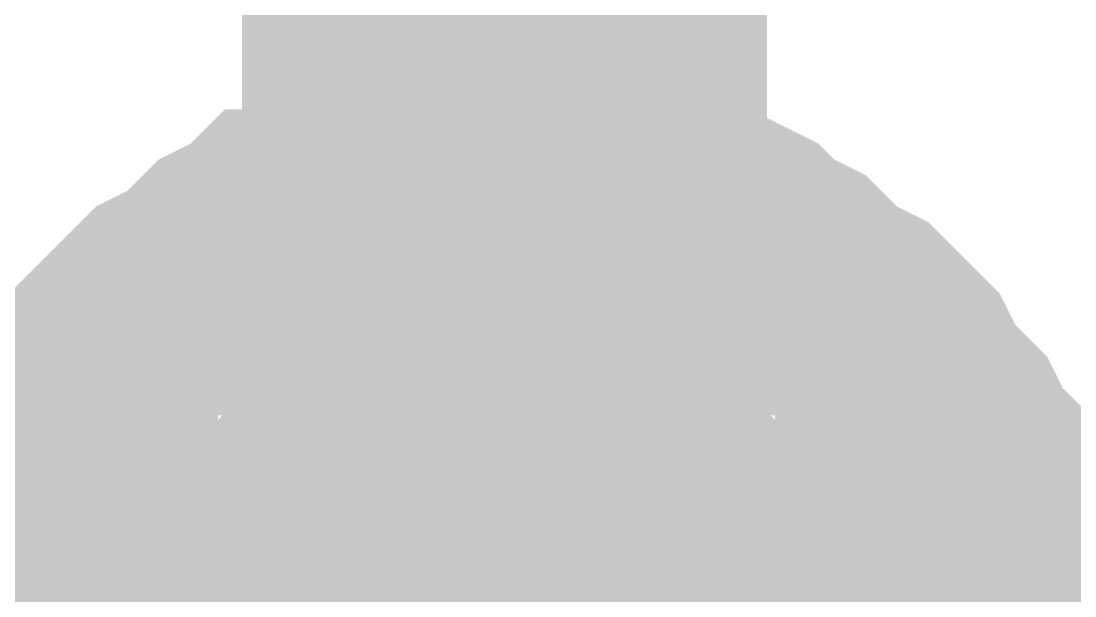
# Model space of a CAD drawing. Header units: inches. Extents: x 0 to 841, y 0 to 594.
# Drawn here: x 351.83 to 353.334, y 117.635 to 118.456 of the extents above; entities that cross this region are included whole.
import ezdxf

# ---------------------------------------------------------------- set-up
doc = ezdxf.new("R2010")
doc.units = ezdxf.units.IN
doc.layers.add('Sheet', color=255, linetype='Continuous')

msp = doc.modelspace()

# ---------------------------------------------------------------- linework, layer by layer
at = {"layer": 'Sheet'}
for points in [[(307.5148, 112.498, 0.7493, 0.7493, 0), (302.5067, 112.498, 0.7493, 0.7493, 0), (302.5067, 129.9936, 0.7493, 0.7493, 0), (352.5202, 129.9936, 0.7493, 0.7493, 0), (352.5202, 117.4839, 0.7493, 0.7493, 0), (347.5121, 117.4839, 0.7493, 0.7493, 0)], [(351.7566, 117.4839, 0.2997, 0.2997, 0), (351.7566, 117.5288, 0.2997, 0.2997, 0), (351.7566, 117.5737, 0.2997, 0.2997, 0), (351.7566, 117.5962, 0.2997, 0.2997, 0), (351.7791, 117.6411, 0.2997, 0.2997, 0), (351.7791, 117.686, 0.2997, 0.2997, 0), (351.8016, 117.7085, 0.2997, 0.2997, 0), (351.8016, 117.7534, 0.2997, 0.2997, 0), (351.824, 117.7759, 0.2997, 0.2997, 0), (351.824, 117.8208, 0.2997, 0.2997, 0), (351.8465, 117.8432, 0.2997, 0.2997, 0), (351.8689, 117.8882, 0.2997, 0.2997, 0), (351.8914, 117.9106, 0.2997, 0.2997, 0), (351.9139, 117.9331, 0.2997, 0.2997, 0), (351.9363, 117.978, 0.2997, 0.2997, 0), (351.9588, 118.0005, 0.2997, 0.2997, 0), (351.9812, 118.0229, 0.2997, 0.2997, 0), (352.0037, 118.0454, 0.2997, 0.2997, 0), (352.0261, 118.0678, 0.2997, 0.2997, 0), (352.0711, 118.0903, 0.2997, 0.2997, 0), (352.0935, 118.1127, 0.2997, 0.2997, 0), (352.116, 118.1352, 0.2997, 0.2997, 0), (352.1609, 118.1577, 0.2997, 0.2997, 0), (352.1833, 118.1801, 0.2997, 0.2997, 0), (352.2283, 118.1801, 0.2997, 0.2997, 0), (352.2507, 118.2026, 0.2997, 0.2997, 0), (352.2956, 118.2026, 0.2997, 0.2997, 0), (352.3181, 118.225, 0.2997, 0.2997, 0), (352.363, 118.225, 0.2997, 0.2997, 0), (352.4079, 118.2475, 0.2997, 0.2997, 0), (352.4304, 118.2475, 0.2997, 0.2997, 0), (352.4753, 118.2475, 0.2997, 0.2997, 0), (352.5202, 118.2475, 0.2997, 0.2997, 0)], [(351.7566, 117.4839, 0.2997, 0.2997, 0), (351.7566, 117.5288, 0.2997, 0.2997, 0), (351.7566, 117.5737, 0.2997, 0.2997, 0), (351.7566, 117.5962, 0.2997, 0.2997, 0), (351.7791, 117.6411, 0.2997, 0.2997, 0), (351.7791, 117.686, 0.2997, 0.2997, 0), (351.8016, 117.7085, 0.2997, 0.2997, 0), (351.8016, 117.7534, 0.2997, 0.2997, 0), (351.824, 117.7759, 0.2997, 0.2997, 0), (351.824, 117.8208, 0.2997, 0.2997, 0), (351.8465, 117.8432, 0.2997, 0.2997, 0), (351.8689, 117.8882, 0.2997, 0.2997, 0), (351.8914, 117.9106, 0.2997, 0.2997, 0), (351.9139, 117.9331, 0.2997, 0.2997, 0), (351.9363, 117.978, 0.2997, 0.2997, 0), (351.9588, 118.0005, 0.2997, 0.2997, 0), (351.9812, 118.0229, 0.2997, 0.2997, 0), (352.0037, 118.0454, 0.2997, 0.2997, 0), (352.0261, 118.0678, 0.2997, 0.2997, 0), (352.0711, 118.0903, 0.2997, 0.2997, 0), (352.0935, 118.1127, 0.2997, 0.2997, 0), (352.116, 118.1352, 0.2997, 0.2997, 0), (352.1609, 118.1577, 0.2997, 0.2997, 0), (352.1833, 118.1801, 0.2997, 0.2997, 0), (352.2283, 118.1801, 0.2997, 0.2997, 0), (352.2507, 118.2026, 0.2997, 0.2997, 0), (352.2956, 118.2026, 0.2997, 0.2997, 0), (352.3181, 118.225, 0.2997, 0.2997, 0), (352.363, 118.225, 0.2997, 0.2997, 0), (352.4079, 118.2475, 0.2997, 0.2997, 0), (352.4304, 118.2475, 0.2997, 0.2997, 0), (352.4753, 118.2475, 0.2997, 0.2997, 0), (352.5202, 118.2475, 0.2997, 0.2997, 0)], [(351.7566, 117.4839, 0.2997, 0.2997, 0), (351.7566, 117.5288, 0.2997, 0.2997, 0), (351.7566, 117.5737, 0.2997, 0.2997, 0), (351.7566, 117.5962, 0.2997, 0.2997, 0), (351.7791, 117.6411, 0.2997, 0.2997, 0), (351.7791, 117.686, 0.2997, 0.2997, 0), (351.8016, 117.7085, 0.2997, 0.2997, 0), (351.8016, 117.7534, 0.2997, 0.2997, 0), (351.824, 117.7759, 0.2997, 0.2997, 0), (351.824, 117.8208, 0.2997, 0.2997, 0), (351.8465, 117.8432, 0.2997, 0.2997, 0), (351.8689, 117.8882, 0.2997, 0.2997, 0), (351.8914, 117.9106, 0.2997, 0.2997, 0), (351.9139, 117.9331, 0.2997, 0.2997, 0), (351.9363, 117.978, 0.2997, 0.2997, 0), (351.9588, 118.0005, 0.2997, 0.2997, 0), (351.9812, 118.0229, 0.2997, 0.2997, 0), (352.0037, 118.0454, 0.2997, 0.2997, 0), (352.0261, 118.0678, 0.2997, 0.2997, 0), (352.0711, 118.0903, 0.2997, 0.2997, 0), (352.0935, 118.1127, 0.2997, 0.2997, 0), (352.116, 118.1352, 0.2997, 0.2997, 0), (352.1609, 118.1577, 0.2997, 0.2997, 0), (352.1833, 118.1801, 0.2997, 0.2997, 0), (352.2283, 118.1801, 0.2997, 0.2997, 0), (352.2507, 118.2026, 0.2997, 0.2997, 0), (352.2956, 118.2026, 0.2997, 0.2997, 0), (352.3181, 118.225, 0.2997, 0.2997, 0), (352.363, 118.225, 0.2997, 0.2997, 0), (352.4079, 118.2475, 0.2997, 0.2997, 0), (352.4304, 118.2475, 0.2997, 0.2997, 0), (352.4753, 118.2475, 0.2997, 0.2997, 0), (352.5202, 118.2475, 0.2997, 0.2997, 0)], [(352.5202, 118.2475, 0.2997, 0.2997, 0), (352.5202, 118.2475, 0.2997, 0.2997, 0)], [(352.5202, 118.2475, 0.2997, 0.2997, 0), (352.5651, 118.2475, 0.2997, 0.2997, 0), (352.5876, 118.2475, 0.2997, 0.2997, 0), (352.6325, 118.2475, 0.2997, 0.2997, 0), (352.6774, 118.225, 0.2997, 0.2997, 0), (352.6999, 118.225, 0.2997, 0.2997, 0), (352.7448, 118.2026, 0.2997, 0.2997, 0), (352.7673, 118.2026, 0.2997, 0.2997, 0), (352.8122, 118.1801, 0.2997, 0.2997, 0), (352.8346, 118.1801, 0.2997, 0.2997, 0), (352.8795, 118.1577, 0.2997, 0.2997, 0), (352.902, 118.1352, 0.2997, 0.2997, 0), (352.9469, 118.1127, 0.2997, 0.2997, 0), (352.9694, 118.0903, 0.2997, 0.2997, 0), (352.9918, 118.0678, 0.2997, 0.2997, 0), (353.0367, 118.0454, 0.2997, 0.2997, 0), (353.0592, 118.0229, 0.2997, 0.2997, 0), (353.0817, 118.0005, 0.2997, 0.2997, 0), (353.1041, 117.978, 0.2997, 0.2997, 0), (353.1266, 117.9331, 0.2997, 0.2997, 0), (353.149, 117.9106, 0.2997, 0.2997, 0), (353.1715, 117.8882, 0.2997, 0.2997, 0), (353.1939, 117.8432, 0.2997, 0.2997, 0), (353.2164, 117.8208, 0.2997, 0.2997, 0), (353.2164, 117.7759, 0.2997, 0.2997, 0), (353.2389, 117.7534, 0.2997, 0.2997, 0), (353.2389, 117.7085, 0.2997, 0.2997, 0), (353.2613, 117.686, 0.2997, 0.2997, 0), (353.2613, 117.6411, 0.2997, 0.2997, 0), (353.2838, 117.5962, 0.2997, 0.2997, 0), (353.2838, 117.5737, 0.2997, 0.2997, 0), (353.2838, 117.5288, 0.2997, 0.2997, 0), (353.2838, 117.4839, 0.2997, 0.2997, 0)], [(352.5202, 118.2475, 0.2997, 0.2997, 0), (352.5202, 118.2475, 0.2997, 0.2997, 0)], [(352.5202, 118.2475, 0.2997, 0.2997, 0), (352.5651, 118.2475, 0.2997, 0.2997, 0), (352.5876, 118.2475, 0.2997, 0.2997, 0), (352.6325, 118.2475, 0.2997, 0.2997, 0), (352.6774, 118.225, 0.2997, 0.2997, 0), (352.6999, 118.225, 0.2997, 0.2997, 0), (352.7448, 118.2026, 0.2997, 0.2997, 0), (352.7673, 118.2026, 0.2997, 0.2997, 0), (352.8122, 118.1801, 0.2997, 0.2997, 0), (352.8346, 118.1801, 0.2997, 0.2997, 0), (352.8795, 118.1577, 0.2997, 0.2997, 0), (352.902, 118.1352, 0.2997, 0.2997, 0), (352.9469, 118.1127, 0.2997, 0.2997, 0), (352.9694, 118.0903, 0.2997, 0.2997, 0), (352.9918, 118.0678, 0.2997, 0.2997, 0), (353.0367, 118.0454, 0.2997, 0.2997, 0), (353.0592, 118.0229, 0.2997, 0.2997, 0), (353.0817, 118.0005, 0.2997, 0.2997, 0), (353.1041, 117.978, 0.2997, 0.2997, 0), (353.1266, 117.9331, 0.2997, 0.2997, 0), (353.149, 117.9106, 0.2997, 0.2997, 0), (353.1715, 117.8882, 0.2997, 0.2997, 0), (353.1939, 117.8432, 0.2997, 0.2997, 0), (353.2164, 117.8208, 0.2997, 0.2997, 0), (353.2164, 117.7759, 0.2997, 0.2997, 0), (353.2389, 117.7534, 0.2997, 0.2997, 0), (353.2389, 117.7085, 0.2997, 0.2997, 0), (353.2613, 117.686, 0.2997, 0.2997, 0), (353.2613, 117.6411, 0.2997, 0.2997, 0), (353.2838, 117.5962, 0.2997, 0.2997, 0), (353.2838, 117.5737, 0.2997, 0.2997, 0), (353.2838, 117.5288, 0.2997, 0.2997, 0), (353.2838, 117.4839, 0.2997, 0.2997, 0)], [(352.5202, 118.2475, 0.2997, 0.2997, 0), (352.5202, 118.2475, 0.2997, 0.2997, 0)], [(352.5202, 118.2475, 0.2997, 0.2997, 0), (352.5651, 118.2475, 0.2997, 0.2997, 0), (352.5876, 118.2475, 0.2997, 0.2997, 0), (352.6325, 118.2475, 0.2997, 0.2997, 0), (352.6774, 118.225, 0.2997, 0.2997, 0), (352.6999, 118.225, 0.2997, 0.2997, 0), (352.7448, 118.2026, 0.2997, 0.2997, 0), (352.7673, 118.2026, 0.2997, 0.2997, 0), (352.8122, 118.1801, 0.2997, 0.2997, 0), (352.8346, 118.1801, 0.2997, 0.2997, 0), (352.8795, 118.1577, 0.2997, 0.2997, 0), (352.902, 118.1352, 0.2997, 0.2997, 0), (352.9469, 118.1127, 0.2997, 0.2997, 0), (352.9694, 118.0903, 0.2997, 0.2997, 0), (352.9918, 118.0678, 0.2997, 0.2997, 0), (353.0367, 118.0454, 0.2997, 0.2997, 0), (353.0592, 118.0229, 0.2997, 0.2997, 0), (353.0817, 118.0005, 0.2997, 0.2997, 0), (353.1041, 117.978, 0.2997, 0.2997, 0), (353.1266, 117.9331, 0.2997, 0.2997, 0), (353.149, 117.9106, 0.2997, 0.2997, 0), (353.1715, 117.8882, 0.2997, 0.2997, 0), (353.1939, 117.8432, 0.2997, 0.2997, 0), (353.2164, 117.8208, 0.2997, 0.2997, 0), (353.2164, 117.7759, 0.2997, 0.2997, 0), (353.2389, 117.7534, 0.2997, 0.2997, 0), (353.2389, 117.7085, 0.2997, 0.2997, 0), (353.2613, 117.686, 0.2997, 0.2997, 0), (353.2613, 117.6411, 0.2997, 0.2997, 0), (353.2838, 117.5962, 0.2997, 0.2997, 0), (353.2838, 117.5737, 0.2997, 0.2997, 0), (353.2838, 117.5288, 0.2997, 0.2997, 0), (353.2838, 117.4839, 0.2997, 0.2997, 0)], [(351.7791, 117.686, 0.0991, 0.0991, 0), (351.8016, 117.7085, 0.0991, 0.0991, 0), (351.8016, 117.7534, 0.0991, 0.0991, 0), (351.824, 117.7759, 0.0991, 0.0991, 0), (351.824, 117.8208, 0.0991, 0.0991, 0), (351.8465, 117.8432, 0.0991, 0.0991, 0), (351.8689, 117.8882, 0.0991, 0.0991, 0), (351.8914, 117.9106, 0.0991, 0.0991, 0), (351.9139, 117.9331, 0.0991, 0.0991, 0), (351.9363, 117.978, 0.0991, 0.0991, 0), (351.9588, 118.0005, 0.0991, 0.0991, 0), (351.9812, 118.0229, 0.0991, 0.0991, 0), (352.0037, 118.0454, 0.0991, 0.0991, 0), (352.0261, 118.0678, 0.0991, 0.0991, 0), (352.0711, 118.0903, 0.0991, 0.0991, 0), (352.0935, 118.1127, 0.0991, 0.0991, 0), (352.116, 118.1352, 0.0991, 0.0991, 0), (352.1609, 118.1577, 0.0991, 0.0991, 0), (352.1833, 118.1801, 0.0991, 0.0991, 0), (352.2283, 118.1801, 0.0991, 0.0991, 0), (352.2507, 118.2026, 0.0991, 0.0991, 0), (352.2956, 118.2026, 0.0991, 0.0991, 0), (352.3181, 118.225, 0.0991, 0.0991, 0), (352.363, 118.225, 0.0991, 0.0991, 0), (352.4079, 118.2475, 0.0991, 0.0991, 0), (352.4304, 118.2475, 0.0991, 0.0991, 0), (352.4753, 118.2475, 0.0991, 0.0991, 0), (352.5202, 118.2475, 0.0991, 0.0991, 0)], [(351.7791, 117.686, 0.0991, 0.0991, 0), (351.8016, 117.7085, 0.0991, 0.0991, 0), (351.8016, 117.7534, 0.0991, 0.0991, 0), (351.824, 117.7759, 0.0991, 0.0991, 0), (351.824, 117.8208, 0.0991, 0.0991, 0), (351.8465, 117.8432, 0.0991, 0.0991, 0), (351.8689, 117.8882, 0.0991, 0.0991, 0), (351.8914, 117.9106, 0.0991, 0.0991, 0), (351.9139, 117.9331, 0.0991, 0.0991, 0), (351.9363, 117.978, 0.0991, 0.0991, 0), (351.9588, 118.0005, 0.0991, 0.0991, 0), (351.9812, 118.0229, 0.0991, 0.0991, 0), (352.0037, 118.0454, 0.0991, 0.0991, 0), (352.0261, 118.0678, 0.0991, 0.0991, 0), (352.0711, 118.0903, 0.0991, 0.0991, 0), (352.0935, 118.1127, 0.0991, 0.0991, 0), (352.116, 118.1352, 0.0991, 0.0991, 0), (352.1609, 118.1577, 0.0991, 0.0991, 0), (352.1833, 118.1801, 0.0991, 0.0991, 0), (352.2283, 118.1801, 0.0991, 0.0991, 0), (352.2507, 118.2026, 0.0991, 0.0991, 0), (352.2956, 118.2026, 0.0991, 0.0991, 0), (352.3181, 118.225, 0.0991, 0.0991, 0), (352.363, 118.225, 0.0991, 0.0991, 0), (352.4079, 118.2475, 0.0991, 0.0991, 0), (352.4304, 118.2475, 0.0991, 0.0991, 0), (352.4753, 118.2475, 0.0991, 0.0991, 0), (352.5202, 118.2475, 0.0991, 0.0991, 0)], [(351.7791, 117.686, 0.0991, 0.0991, 0), (351.8016, 117.7085, 0.0991, 0.0991, 0), (351.8016, 117.7534, 0.0991, 0.0991, 0), (351.824, 117.7759, 0.0991, 0.0991, 0), (351.824, 117.8208, 0.0991, 0.0991, 0), (351.8465, 117.8432, 0.0991, 0.0991, 0), (351.8689, 117.8882, 0.0991, 0.0991, 0), (351.8914, 117.9106, 0.0991, 0.0991, 0), (351.9139, 117.9331, 0.0991, 0.0991, 0), (351.9363, 117.978, 0.0991, 0.0991, 0), (351.9588, 118.0005, 0.0991, 0.0991, 0), (351.9812, 118.0229, 0.0991, 0.0991, 0), (352.0037, 118.0454, 0.0991, 0.0991, 0), (352.0261, 118.0678, 0.0991, 0.0991, 0), (352.0711, 118.0903, 0.0991, 0.0991, 0), (352.0935, 118.1127, 0.0991, 0.0991, 0), (352.116, 118.1352, 0.0991, 0.0991, 0), (352.1609, 118.1577, 0.0991, 0.0991, 0), (352.1833, 118.1801, 0.0991, 0.0991, 0), (352.2283, 118.1801, 0.0991, 0.0991, 0), (352.2507, 118.2026, 0.0991, 0.0991, 0), (352.2956, 118.2026, 0.0991, 0.0991, 0), (352.3181, 118.225, 0.0991, 0.0991, 0), (352.363, 118.225, 0.0991, 0.0991, 0), (352.4079, 118.2475, 0.0991, 0.0991, 0), (352.4304, 118.2475, 0.0991, 0.0991, 0), (352.4753, 118.2475, 0.0991, 0.0991, 0), (352.5202, 118.2475, 0.0991, 0.0991, 0)], [(352.5202, 118.2475, 0.0991, 0.0991, 0), (352.5202, 118.2475, 0.0991, 0.0991, 0)], [(352.5202, 118.2475, 0.0991, 0.0991, 0), (352.5651, 118.2475, 0.0991, 0.0991, 0), (352.5876, 118.2475, 0.0991, 0.0991, 0), (352.6325, 118.2475, 0.0991, 0.0991, 0), (352.6774, 118.225, 0.0991, 0.0991, 0), (352.6999, 118.225, 0.0991, 0.0991, 0), (352.7448, 118.2026, 0.0991, 0.0991, 0), (352.7673, 118.2026, 0.0991, 0.0991, 0), (352.8122, 118.1801, 0.0991, 0.0991, 0), (352.8346, 118.1801, 0.0991, 0.0991, 0), (352.8795, 118.1577, 0.0991, 0.0991, 0), (352.902, 118.1352, 0.0991, 0.0991, 0), (352.9469, 118.1127, 0.0991, 0.0991, 0), (352.9694, 118.0903, 0.0991, 0.0991, 0), (352.9918, 118.0678, 0.0991, 0.0991, 0), (353.0367, 118.0454, 0.0991, 0.0991, 0), (353.0592, 118.0229, 0.0991, 0.0991, 0), (353.0817, 118.0005, 0.0991, 0.0991, 0), (353.1041, 117.978, 0.0991, 0.0991, 0), (353.1266, 117.9331, 0.0991, 0.0991, 0), (353.149, 117.9106, 0.0991, 0.0991, 0), (353.1715, 117.8882, 0.0991, 0.0991, 0), (353.1939, 117.8432, 0.0991, 0.0991, 0), (353.2164, 117.8208, 0.0991, 0.0991, 0), (353.2164, 117.7759, 0.0991, 0.0991, 0), (353.2389, 117.7534, 0.0991, 0.0991, 0), (353.2389, 117.7085, 0.0991, 0.0991, 0), (353.2613, 117.686, 0.0991, 0.0991, 0), (353.2613, 117.6411, 0.0991, 0.0991, 0), (353.2838, 117.5962, 0.0991, 0.0991, 0), (353.2838, 117.5737, 0.0991, 0.0991, 0)], [(352.5202, 118.2475, 0.0991, 0.0991, 0), (352.5202, 118.2475, 0.0991, 0.0991, 0)], [(352.5202, 118.2475, 0.0991, 0.0991, 0), (352.5651, 118.2475, 0.0991, 0.0991, 0), (352.5876, 118.2475, 0.0991, 0.0991, 0), (352.6325, 118.2475, 0.0991, 0.0991, 0), (352.6774, 118.225, 0.0991, 0.0991, 0), (352.6999, 118.225, 0.0991, 0.0991, 0), (352.7448, 118.2026, 0.0991, 0.0991, 0), (352.7673, 118.2026, 0.0991, 0.0991, 0), (352.8122, 118.1801, 0.0991, 0.0991, 0), (352.8346, 118.1801, 0.0991, 0.0991, 0), (352.8795, 118.1577, 0.0991, 0.0991, 0), (352.902, 118.1352, 0.0991, 0.0991, 0), (352.9469, 118.1127, 0.0991, 0.0991, 0), (352.9694, 118.0903, 0.0991, 0.0991, 0), (352.9918, 118.0678, 0.0991, 0.0991, 0), (353.0367, 118.0454, 0.0991, 0.0991, 0), (353.0592, 118.0229, 0.0991, 0.0991, 0), (353.0817, 118.0005, 0.0991, 0.0991, 0), (353.1041, 117.978, 0.0991, 0.0991, 0), (353.1266, 117.9331, 0.0991, 0.0991, 0), (353.149, 117.9106, 0.0991, 0.0991, 0), (353.1715, 117.8882, 0.0991, 0.0991, 0), (353.1939, 117.8432, 0.0991, 0.0991, 0), (353.2164, 117.8208, 0.0991, 0.0991, 0), (353.2164, 117.7759, 0.0991, 0.0991, 0), (353.2389, 117.7534, 0.0991, 0.0991, 0), (353.2389, 117.7085, 0.0991, 0.0991, 0), (353.2613, 117.686, 0.0991, 0.0991, 0), (353.2613, 117.6411, 0.0991, 0.0991, 0), (353.2838, 117.5962, 0.0991, 0.0991, 0), (353.2838, 117.5737, 0.0991, 0.0991, 0)], [(352.5202, 118.2475, 0.0991, 0.0991, 0), (352.5202, 118.2475, 0.0991, 0.0991, 0)], [(352.5202, 118.2475, 0.0991, 0.0991, 0), (352.5651, 118.2475, 0.0991, 0.0991, 0), (352.5876, 118.2475, 0.0991, 0.0991, 0), (352.6325, 118.2475, 0.0991, 0.0991, 0), (352.6774, 118.225, 0.0991, 0.0991, 0), (352.6999, 118.225, 0.0991, 0.0991, 0), (352.7448, 118.2026, 0.0991, 0.0991, 0), (352.7673, 118.2026, 0.0991, 0.0991, 0), (352.8122, 118.1801, 0.0991, 0.0991, 0), (352.8346, 118.1801, 0.0991, 0.0991, 0), (352.8795, 118.1577, 0.0991, 0.0991, 0), (352.902, 118.1352, 0.0991, 0.0991, 0), (352.9469, 118.1127, 0.0991, 0.0991, 0), (352.9694, 118.0903, 0.0991, 0.0991, 0), (352.9918, 118.0678, 0.0991, 0.0991, 0), (353.0367, 118.0454, 0.0991, 0.0991, 0), (353.0592, 118.0229, 0.0991, 0.0991, 0), (353.0817, 118.0005, 0.0991, 0.0991, 0), (353.1041, 117.978, 0.0991, 0.0991, 0), (353.1266, 117.9331, 0.0991, 0.0991, 0), (353.149, 117.9106, 0.0991, 0.0991, 0), (353.1715, 117.8882, 0.0991, 0.0991, 0), (353.1939, 117.8432, 0.0991, 0.0991, 0), (353.2164, 117.8208, 0.0991, 0.0991, 0), (353.2164, 117.7759, 0.0991, 0.0991, 0), (353.2389, 117.7534, 0.0991, 0.0991, 0), (353.2389, 117.7085, 0.0991, 0.0991, 0), (353.2613, 117.686, 0.0991, 0.0991, 0), (353.2613, 117.6411, 0.0991, 0.0991, 0), (353.2838, 117.5962, 0.0991, 0.0991, 0), (353.2838, 117.5737, 0.0991, 0.0991, 0)], [(352.0037, 117.4839, 0.2997, 0.2997, 0), (352.0037, 117.5064, 0.2997, 0.2997, 0), (352.0037, 117.5288, 0.2997, 0.2997, 0), (352.0037, 117.5737, 0.2997, 0.2997, 0), (352.0037, 117.5962, 0.2997, 0.2997, 0), (352.0261, 117.6186, 0.2997, 0.2997, 0), (352.0261, 117.6411, 0.2997, 0.2997, 0), (352.0261, 117.6636, 0.2997, 0.2997, 0), (352.0486, 117.686, 0.2997, 0.2997, 0), (352.0486, 117.7085, 0.2997, 0.2997, 0), (352.0711, 117.7309, 0.2997, 0.2997, 0), (352.0711, 117.7534, 0.2997, 0.2997, 0), (352.0935, 117.7759, 0.2997, 0.2997, 0), (352.0935, 117.7983, 0.2997, 0.2997, 0), (352.116, 117.8208, 0.2997, 0.2997, 0), (352.1384, 117.8432, 0.2997, 0.2997, 0), (352.1609, 117.8432, 0.2997, 0.2997, 0), (352.1609, 117.8657, 0.2997, 0.2997, 0), (352.1833, 117.8882, 0.2997, 0.2997, 0), (352.2058, 117.9106, 0.2997, 0.2997, 0), (352.2283, 117.9106, 0.2997, 0.2997, 0), (352.2507, 117.9331, 0.2997, 0.2997, 0), (352.2732, 117.9331, 0.2997, 0.2997, 0), (352.2956, 117.9555, 0.2997, 0.2997, 0), (352.3181, 117.9555, 0.2997, 0.2997, 0), (352.3406, 117.978, 0.2997, 0.2997, 0), (352.363, 117.978, 0.2997, 0.2997, 0), (352.3855, 117.978, 0.2997, 0.2997, 0), (352.4079, 118.0005, 0.2997, 0.2997, 0), (352.4304, 118.0005, 0.2997, 0.2997, 0), (352.4753, 118.0005, 0.2997, 0.2997, 0), (352.4978, 118.0005, 0.2997, 0.2997, 0), (352.5202, 118.0005, 0.2997, 0.2997, 0)], [(352.0037, 117.4839, 0.2997, 0.2997, 0), (352.0037, 117.5064, 0.2997, 0.2997, 0), (352.0037, 117.5288, 0.2997, 0.2997, 0), (352.0037, 117.5737, 0.2997, 0.2997, 0), (352.0037, 117.5962, 0.2997, 0.2997, 0), (352.0261, 117.6186, 0.2997, 0.2997, 0), (352.0261, 117.6411, 0.2997, 0.2997, 0), (352.0261, 117.6636, 0.2997, 0.2997, 0), (352.0486, 117.686, 0.2997, 0.2997, 0), (352.0486, 117.7085, 0.2997, 0.2997, 0), (352.0711, 117.7309, 0.2997, 0.2997, 0), (352.0711, 117.7534, 0.2997, 0.2997, 0), (352.0935, 117.7759, 0.2997, 0.2997, 0), (352.0935, 117.7983, 0.2997, 0.2997, 0), (352.116, 117.8208, 0.2997, 0.2997, 0), (352.1384, 117.8432, 0.2997, 0.2997, 0), (352.1609, 117.8432, 0.2997, 0.2997, 0), (352.1609, 117.8657, 0.2997, 0.2997, 0), (352.1833, 117.8882, 0.2997, 0.2997, 0), (352.2058, 117.9106, 0.2997, 0.2997, 0), (352.2283, 117.9106, 0.2997, 0.2997, 0), (352.2507, 117.9331, 0.2997, 0.2997, 0), (352.2732, 117.9331, 0.2997, 0.2997, 0), (352.2956, 117.9555, 0.2997, 0.2997, 0), (352.3181, 117.9555, 0.2997, 0.2997, 0), (352.3406, 117.978, 0.2997, 0.2997, 0), (352.363, 117.978, 0.2997, 0.2997, 0), (352.3855, 117.978, 0.2997, 0.2997, 0), (352.4079, 118.0005, 0.2997, 0.2997, 0), (352.4304, 118.0005, 0.2997, 0.2997, 0), (352.4753, 118.0005, 0.2997, 0.2997, 0), (352.4978, 118.0005, 0.2997, 0.2997, 0), (352.5202, 118.0005, 0.2997, 0.2997, 0)], [(352.5202, 118.0005, 0.2997, 0.2997, 0), (352.5202, 118.0005, 0.2997, 0.2997, 0)], [(352.5202, 118.0005, 0.2997, 0.2997, 0), (352.5427, 118.0005, 0.2997, 0.2997, 0), (352.5651, 118.0005, 0.2997, 0.2997, 0), (352.5876, 118.0005, 0.2997, 0.2997, 0), (352.61, 118.0005, 0.2997, 0.2997, 0), (352.6325, 117.978, 0.2997, 0.2997, 0), (352.655, 117.978, 0.2997, 0.2997, 0), (352.6999, 117.978, 0.2997, 0.2997, 0), (352.7223, 117.9555, 0.2997, 0.2997, 0), (352.7223, 117.9555, 0.2997, 0.2997, 0), (352.7448, 117.9331, 0.2997, 0.2997, 0), (352.7673, 117.9331, 0.2997, 0.2997, 0), (352.7897, 117.9106, 0.2997, 0.2997, 0), (352.8122, 117.9106, 0.2997, 0.2997, 0), (352.8346, 117.8882, 0.2997, 0.2997, 0), (352.8571, 117.8657, 0.2997, 0.2997, 0), (352.8571, 117.8432, 0.2997, 0.2997, 0), (352.8795, 117.8432, 0.2997, 0.2997, 0), (352.902, 117.8208, 0.2997, 0.2997, 0), (352.9245, 117.7983, 0.2997, 0.2997, 0), (352.9245, 117.7759, 0.2997, 0.2997, 0), (352.9469, 117.7534, 0.2997, 0.2997, 0), (352.9469, 117.7309, 0.2997, 0.2997, 0), (352.9694, 117.7085, 0.2997, 0.2997, 0), (352.9694, 117.686, 0.2997, 0.2997, 0), (352.9918, 117.6636, 0.2997, 0.2997, 0), (352.9918, 117.6411, 0.2997, 0.2997, 0), (352.9918, 117.6186, 0.2997, 0.2997, 0), (353.0143, 117.5962, 0.2997, 0.2997, 0), (353.0143, 117.5737, 0.2997, 0.2997, 0), (353.0143, 117.5288, 0.2997, 0.2997, 0), (353.0143, 117.5064, 0.2997, 0.2997, 0), (353.0143, 117.4839, 0.2997, 0.2997, 0)], [(352.5202, 118.0005, 0.2997, 0.2997, 0), (352.5202, 118.0005, 0.2997, 0.2997, 0)], [(352.5202, 118.0005, 0.2997, 0.2997, 0), (352.5427, 118.0005, 0.2997, 0.2997, 0), (352.5651, 118.0005, 0.2997, 0.2997, 0), (352.5876, 118.0005, 0.2997, 0.2997, 0), (352.61, 118.0005, 0.2997, 0.2997, 0), (352.6325, 117.978, 0.2997, 0.2997, 0), (352.655, 117.978, 0.2997, 0.2997, 0), (352.6999, 117.978, 0.2997, 0.2997, 0), (352.7223, 117.9555, 0.2997, 0.2997, 0), (352.7223, 117.9555, 0.2997, 0.2997, 0), (352.7448, 117.9331, 0.2997, 0.2997, 0), (352.7673, 117.9331, 0.2997, 0.2997, 0), (352.7897, 117.9106, 0.2997, 0.2997, 0), (352.8122, 117.9106, 0.2997, 0.2997, 0), (352.8346, 117.8882, 0.2997, 0.2997, 0), (352.8571, 117.8657, 0.2997, 0.2997, 0), (352.8571, 117.8432, 0.2997, 0.2997, 0), (352.8795, 117.8432, 0.2997, 0.2997, 0), (352.902, 117.8208, 0.2997, 0.2997, 0), (352.9245, 117.7983, 0.2997, 0.2997, 0), (352.9245, 117.7759, 0.2997, 0.2997, 0), (352.9469, 117.7534, 0.2997, 0.2997, 0), (352.9469, 117.7309, 0.2997, 0.2997, 0), (352.9694, 117.7085, 0.2997, 0.2997, 0), (352.9694, 117.686, 0.2997, 0.2997, 0), (352.9918, 117.6636, 0.2997, 0.2997, 0), (352.9918, 117.6411, 0.2997, 0.2997, 0), (352.9918, 117.6186, 0.2997, 0.2997, 0), (353.0143, 117.5962, 0.2997, 0.2997, 0), (353.0143, 117.5737, 0.2997, 0.2997, 0), (353.0143, 117.5288, 0.2997, 0.2997, 0), (353.0143, 117.5064, 0.2997, 0.2997, 0), (353.0143, 117.4839, 0.2997, 0.2997, 0)], [(352.0037, 117.5737, 0.0991, 0.0991, 0), (352.0037, 117.5962, 0.0991, 0.0991, 0), (352.0261, 117.6186, 0.0991, 0.0991, 0), (352.0261, 117.6411, 0.0991, 0.0991, 0), (352.0261, 117.6636, 0.0991, 0.0991, 0), (352.0486, 117.686, 0.0991, 0.0991, 0), (352.0486, 117.7085, 0.0991, 0.0991, 0), (352.0711, 117.7309, 0.0991, 0.0991, 0), (352.0711, 117.7534, 0.0991, 0.0991, 0), (352.0935, 117.7759, 0.0991, 0.0991, 0), (352.0935, 117.7983, 0.0991, 0.0991, 0), (352.116, 117.8208, 0.0991, 0.0991, 0), (352.1384, 117.8432, 0.0991, 0.0991, 0), (352.1609, 117.8432, 0.0991, 0.0991, 0), (352.1609, 117.8657, 0.0991, 0.0991, 0), (352.1833, 117.8882, 0.0991, 0.0991, 0), (352.2058, 117.9106, 0.0991, 0.0991, 0), (352.2283, 117.9106, 0.0991, 0.0991, 0), (352.2507, 117.9331, 0.0991, 0.0991, 0), (352.2732, 117.9331, 0.0991, 0.0991, 0), (352.2956, 117.9555, 0.0991, 0.0991, 0), (352.3181, 117.9555, 0.0991, 0.0991, 0), (352.3406, 117.978, 0.0991, 0.0991, 0), (352.363, 117.978, 0.0991, 0.0991, 0), (352.3855, 117.978, 0.0991, 0.0991, 0), (352.4079, 118.0005, 0.0991, 0.0991, 0), (352.4304, 118.0005, 0.0991, 0.0991, 0), (352.4753, 118.0005, 0.0991, 0.0991, 0), (352.4978, 118.0005, 0.0991, 0.0991, 0), (352.5202, 118.0005, 0.0991, 0.0991, 0)], [(352.0037, 117.5737, 0.0991, 0.0991, 0), (352.0037, 117.5962, 0.0991, 0.0991, 0), (352.0261, 117.6186, 0.0991, 0.0991, 0), (352.0261, 117.6411, 0.0991, 0.0991, 0), (352.0261, 117.6636, 0.0991, 0.0991, 0), (352.0486, 117.686, 0.0991, 0.0991, 0), (352.0486, 117.7085, 0.0991, 0.0991, 0), (352.0711, 117.7309, 0.0991, 0.0991, 0), (352.0711, 117.7534, 0.0991, 0.0991, 0), (352.0935, 117.7759, 0.0991, 0.0991, 0), (352.0935, 117.7983, 0.0991, 0.0991, 0), (352.116, 117.8208, 0.0991, 0.0991, 0), (352.1384, 117.8432, 0.0991, 0.0991, 0), (352.1609, 117.8432, 0.0991, 0.0991, 0), (352.1609, 117.8657, 0.0991, 0.0991, 0), (352.1833, 117.8882, 0.0991, 0.0991, 0), (352.2058, 117.9106, 0.0991, 0.0991, 0), (352.2283, 117.9106, 0.0991, 0.0991, 0), (352.2507, 117.9331, 0.0991, 0.0991, 0), (352.2732, 117.9331, 0.0991, 0.0991, 0), (352.2956, 117.9555, 0.0991, 0.0991, 0), (352.3181, 117.9555, 0.0991, 0.0991, 0), (352.3406, 117.978, 0.0991, 0.0991, 0), (352.363, 117.978, 0.0991, 0.0991, 0), (352.3855, 117.978, 0.0991, 0.0991, 0), (352.4079, 118.0005, 0.0991, 0.0991, 0), (352.4304, 118.0005, 0.0991, 0.0991, 0), (352.4753, 118.0005, 0.0991, 0.0991, 0), (352.4978, 118.0005, 0.0991, 0.0991, 0), (352.5202, 118.0005, 0.0991, 0.0991, 0)], [(352.5202, 118.0005, 0.0991, 0.0991, 0), (352.5202, 118.0005, 0.0991, 0.0991, 0)], [(352.5202, 118.0005, 0.0991, 0.0991, 0), (352.5427, 118.0005, 0.0991, 0.0991, 0), (352.5651, 118.0005, 0.0991, 0.0991, 0), (352.5876, 118.0005, 0.0991, 0.0991, 0), (352.61, 118.0005, 0.0991, 0.0991, 0), (352.6325, 117.978, 0.0991, 0.0991, 0), (352.655, 117.978, 0.0991, 0.0991, 0), (352.6999, 117.978, 0.0991, 0.0991, 0), (352.7223, 117.9555, 0.0991, 0.0991, 0), (352.7223, 117.9555, 0.0991, 0.0991, 0), (352.7448, 117.9331, 0.0991, 0.0991, 0), (352.7673, 117.9331, 0.0991, 0.0991, 0), (352.7897, 117.9106, 0.0991, 0.0991, 0), (352.8122, 117.9106, 0.0991, 0.0991, 0), (352.8346, 117.8882, 0.0991, 0.0991, 0), (352.8571, 117.8657, 0.0991, 0.0991, 0), (352.8571, 117.8432, 0.0991, 0.0991, 0), (352.8795, 117.8432, 0.0991, 0.0991, 0), (352.902, 117.8208, 0.0991, 0.0991, 0), (352.9245, 117.7983, 0.0991, 0.0991, 0), (352.9245, 117.7759, 0.0991, 0.0991, 0), (352.9469, 117.7534, 0.0991, 0.0991, 0), (352.9469, 117.7309, 0.0991, 0.0991, 0), (352.9694, 117.7085, 0.0991, 0.0991, 0), (352.9694, 117.686, 0.0991, 0.0991, 0), (352.9918, 117.6636, 0.0991, 0.0991, 0), (352.9918, 117.6411, 0.0991, 0.0991, 0), (352.9918, 117.6186, 0.0991, 0.0991, 0), (353.0143, 117.5962, 0.0991, 0.0991, 0), (353.0143, 117.5737, 0.0991, 0.0991, 0)], [(352.5202, 118.0005, 0.0991, 0.0991, 0), (352.5202, 118.0005, 0.0991, 0.0991, 0)], [(352.5202, 118.0005, 0.0991, 0.0991, 0), (352.5427, 118.0005, 0.0991, 0.0991, 0), (352.5651, 118.0005, 0.0991, 0.0991, 0), (352.5876, 118.0005, 0.0991, 0.0991, 0), (352.61, 118.0005, 0.0991, 0.0991, 0), (352.6325, 117.978, 0.0991, 0.0991, 0), (352.655, 117.978, 0.0991, 0.0991, 0), (352.6999, 117.978, 0.0991, 0.0991, 0), (352.7223, 117.9555, 0.0991, 0.0991, 0), (352.7223, 117.9555, 0.0991, 0.0991, 0), (352.7448, 117.9331, 0.0991, 0.0991, 0), (352.7673, 117.9331, 0.0991, 0.0991, 0), (352.7897, 117.9106, 0.0991, 0.0991, 0), (352.8122, 117.9106, 0.0991, 0.0991, 0), (352.8346, 117.8882, 0.0991, 0.0991, 0), (352.8571, 117.8657, 0.0991, 0.0991, 0), (352.8571, 117.8432, 0.0991, 0.0991, 0), (352.8795, 117.8432, 0.0991, 0.0991, 0), (352.902, 117.8208, 0.0991, 0.0991, 0), (352.9245, 117.7983, 0.0991, 0.0991, 0), (352.9245, 117.7759, 0.0991, 0.0991, 0), (352.9469, 117.7534, 0.0991, 0.0991, 0), (352.9469, 117.7309, 0.0991, 0.0991, 0), (352.9694, 117.7085, 0.0991, 0.0991, 0), (352.9694, 117.686, 0.0991, 0.0991, 0), (352.9918, 117.6636, 0.0991, 0.0991, 0), (352.9918, 117.6411, 0.0991, 0.0991, 0), (352.9918, 117.6186, 0.0991, 0.0991, 0), (353.0143, 117.5962, 0.0991, 0.0991, 0), (353.0143, 117.5737, 0.0991, 0.0991, 0)], [(357.5058, 117.4839, 0.7493, 0.7493, 0), (352.5202, 117.4839, 0.7493, 0.7493, 0)]]:
    msp.add_lwpolyline(points, format="xyseb", dxfattribs=at)
msp.add_lwpolyline([(352.246, 117.5, 0.508, 0.508, 1), (352.754, 117.5, 0.508, 0.508, 1)], format="xyseb", close=True, dxfattribs=at)

doc.saveas('drawing.dxf')
